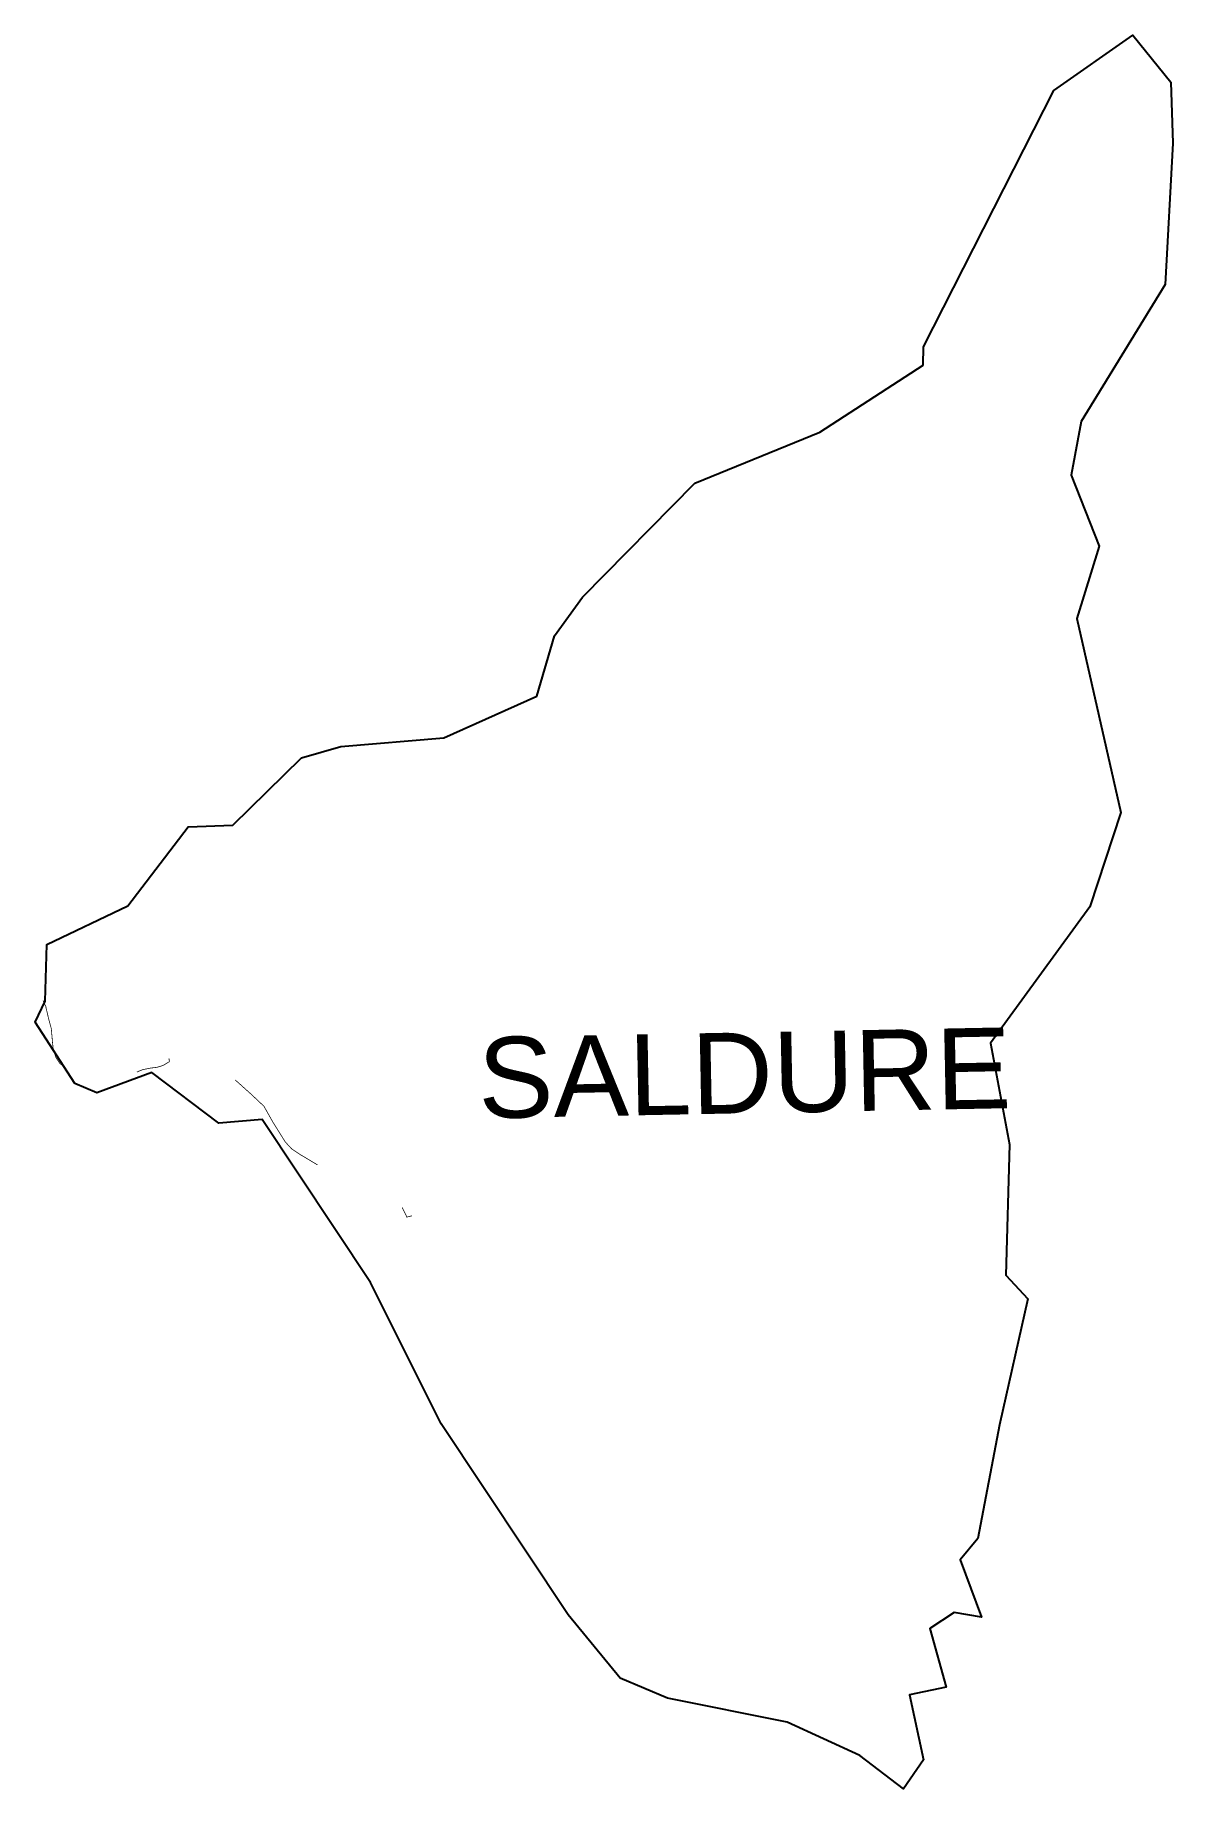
# Model space of a CAD drawing. Header units: metres. Extents: x 299448 to 300979, y 1967053 to 1969413.
import ezdxf

# ---------------------------------------------------------------- set-up
doc = ezdxf.new("R2010")
doc.units = ezdxf.units.M
for name, color, linetype in [('SEAWALL', 170, 'Continuous'), ('village', 3, 'Continuous'), ('VILLAGE NAME', 250, 'Continuous')]:
    doc.layers.add(name, color=color, linetype=linetype)
doc.styles.get("Standard").update_dxf_attribs({"font": 'simplex.shx'})

msp = doc.modelspace()

# ---------------------------------------------------------------- linework, layer by layer
at = {"layer": 'SEAWALL', "color": 30, "const_width": 1, "flags": 128}
for points in [[(299458.1, 1968114), (299462.5, 1968104.6), (299462.1, 1968104.6), (299466.4, 1968087), (299469.4, 1968075.9), (299471.1, 1968056.1), (299472.1, 1968047.8), (299475.7, 1968037.1), (299481.2, 1968028.8), (299482.9, 1968027.7)], [(299584.5, 1968017.7), (299592.3, 1968020.9), (299602.2, 1968022.9), (299612.1, 1968024.2), (299619.4, 1968026.4), (299628.2, 1968031.7), (299627.8, 1968036.3)], [(299717, 1968007), (299739.1, 1967987.2), (299755.6, 1967971.6), (299767.3, 1967950.8), (299784.3, 1967923.6), (299793.1, 1967914.1), (299803, 1967907.5), (299827.6, 1967892.8)], [(299941.5, 1967835.6), (299946.8, 1967825.1), (299947.8, 1967822.5), (299954.9, 1967824.3)]]:
    msp.add_lwpolyline(points, dxfattribs=at)
at = {"layer": 'village', "color": 3, "true_color": 0x00ff00}
msp.add_polyline3d([(299461.2, 1968112.9, 0), (299463.3, 1968189.2, 0), (299572.2, 1968241.4, 0), (299653.5, 1968347.7, 0), (299713.9, 1968349.8, 0), (299805.9, 1968440.3, 0), (299859, 1968455.7, 0), (299997.8, 1968467.3, 0), (300122.9, 1968523.5, 0), (300146.8, 1968604.8, 0), (300184.4, 1968656.4, 0), (300335.6, 1968809.8, 0), (300503.9, 1968878.5, 0), (300642.6, 1968968.9, 0), (300643.2, 1968993.6, 0), (300818.5, 1969338.3, 0), (300925, 1969412.9, 0), (300976.1, 1969349.6, 0), (300979, 1969267.4, 0), (300968.6, 1969077.2, 0), (300855.3, 1968892.8, 0), (300841.9, 1968820.8, 0), (300879.9, 1968725.4, 0), (300849.5, 1968628.1, 0), (300908.8, 1968366.9, 0), (300867.1, 1968240.1, 0), (300733.4, 1968056.7, 0), (300758.8, 1967920, 0), (300753.9, 1967744.4, 0), (300783.5, 1967712.6, 0), (300745.4, 1967542.9, 0), (300716.3, 1967390.2, 0), (300692.4, 1967361.6, 0), (300721.5, 1967284.2, 0), (300684.5, 1967290.6, 0), (300651.8, 1967269.1, 0), (300673.7, 1967190.3, 0), (300624.2, 1967179.8, 0), (300643.2, 1967092.4, 0), (300616.5, 1967053.2, 0), (300557.6, 1967098, 0), (300459.7, 1967142.9, 0), (300298.9, 1967175.3, 0), (300235, 1967202.1, 0), (300165.1, 1967287.4, 0), (299994.1, 1967544.5, 0), (299899.1, 1967734.5, 0), (299753.2, 1967953.8, 0), (299694.9, 1967949.1, 0), (299604.7, 1968017.3, 0), (299530.8, 1967989.7, 0), (299500.9, 1968002.2, 0), (299447.5, 1968084.8, 0)], close=True, dxfattribs=at)

# ---------------------------------------------------------------- texts
at = {"layer": 'VILLAGE NAME', "insert": (300042.6, 1968064.1), "char_height": 108.748, "attachment_point": 1, "rotation": 1.1028}
msp.add_mtext_dynamic_manual_height_columns('{\\fArial|b0|i0|c0|p34;SALDURE}', width=1571.314, gutter_width=543.7, heights=[0], dxfattribs=at)

doc.saveas('drawing.dxf')
